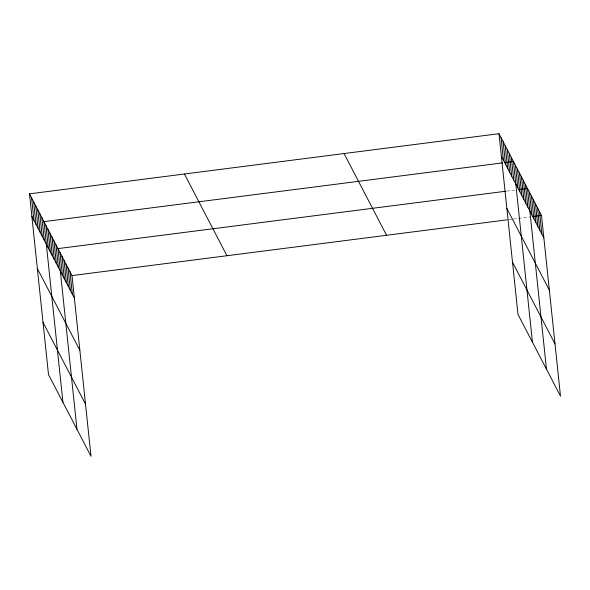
<?xml version="1.0" encoding="UTF-8"?>
<svg xmlns="http://www.w3.org/2000/svg" width="590" height="590" viewBox="0 0 590 590"><rect width="100%" height="100%" fill="white"/><g stroke="black" fill="none" stroke-linecap="round" stroke-linejoin="round"><path stroke-width="0.44" stroke-dasharray="2.95 2.21" d="M506.64 191.123L515.697 189.965M508.89 219.605L512.511 219.141M513.418 219.03L529.724 216.936"/><path stroke-width="0.89" d="M29.5 193.852L72.01 275.582L91 456.306L48.498 374.569L29.5 193.852L499 133.694L541.502 215.431L560.5 396.148L517.99 314.418L499 133.694M502.577 162.877L43.955 221.633L62.946 402.358M504.391 162.648L513.448 161.483L532.446 342.207M505.733 191.241L57.982 248.611L76.973 429.328M518.418 189.619L527.475 188.453L546.473 369.178M72.01 275.582L507.075 219.841M532.446 216.589L541.502 215.431M501.367 156.225L543.877 237.962M506.854 208.432L549.364 290.162M512.504 262.218L555.013 343.948M344.066 153.548L386.568 235.277M184.434 173.998L226.944 255.728M31.867 216.382L74.377 298.112M37.354 268.583L79.864 350.312M43.011 322.369L85.513 404.098M539.503 211.574L541.871 234.105M537.497 207.724L539.865 230.255M535.491 203.867L537.859 226.398M533.493 200.017L535.86 222.548M531.487 196.16L533.854 218.691M529.481 192.311L531.848 214.841M525.476 184.604L527.844 207.134M523.47 180.754L525.837 203.285M521.464 176.897L523.832 199.427M519.458 173.047L521.833 195.578M517.46 169.19L519.827 191.72M515.453 165.34L517.821 187.871M511.382 157.515L513.75 180.046M509.318 153.548L511.685 176.078M507.252 149.58L509.62 172.11M505.188 145.605L507.562 168.135M503.123 141.637L505.497 164.168M501.058 137.669L503.432 160.2M70.004 271.725L72.371 294.255M67.998 267.875L70.372 290.405M65.999 264.018L68.366 286.548M63.993 260.168L66.36 282.699M61.987 256.311L64.354 278.841M59.988 252.461L62.356 274.992M55.976 244.754L58.344 267.285M53.97 240.904L56.338 263.435M51.972 237.047L54.339 259.578M49.966 233.198L52.333 255.728M47.96 229.34L50.327 251.871M45.954 225.491L48.328 248.021M41.89 217.666L44.257 240.196M39.825 213.698L42.192 236.229M37.76 209.73L40.127 232.261M35.695 205.755L38.062 228.286M33.63 201.787L35.997 224.318M31.565 197.82L33.932 220.35"/></g></svg>
